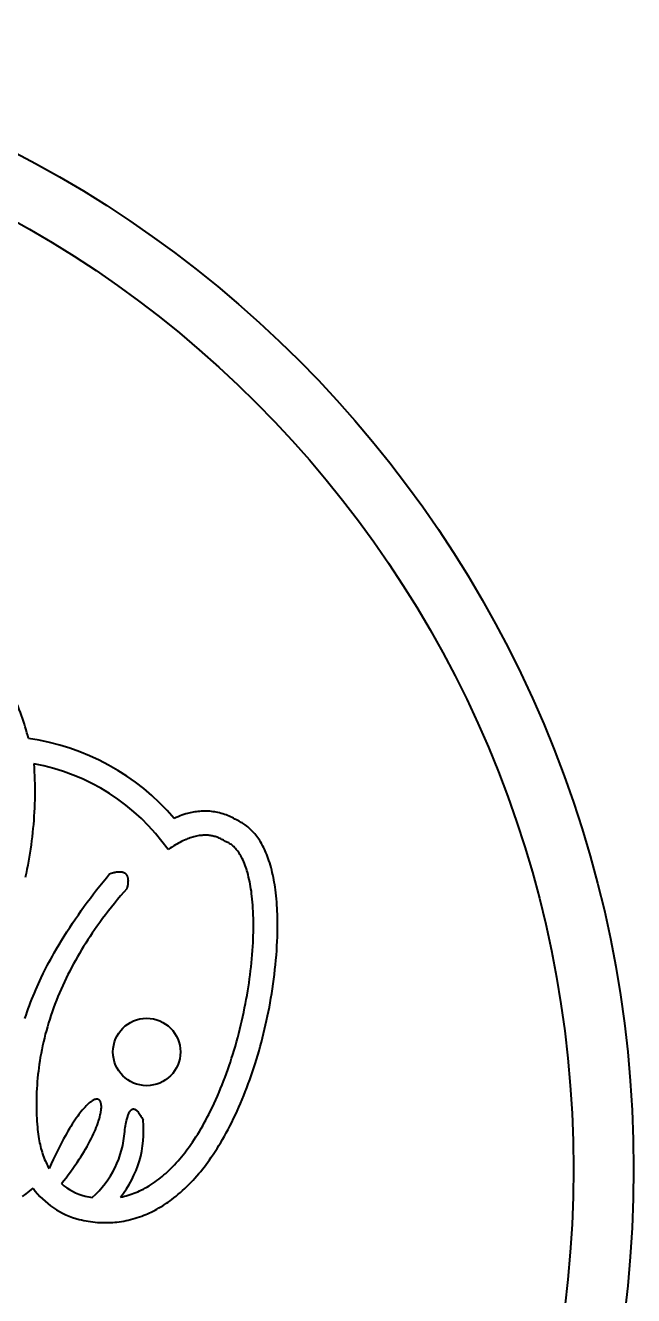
# Model space of a CAD drawing. Header units: millimetres. Extents: x 15 to 415, y 5 to 292.
# Drawn here: x 112.81 to 125.45, y 76.6 to 102.98 of the extents above; entities that cross this region are included whole.
import ezdxf

# ---------------------------------------------------------------- set-up
doc = ezdxf.new("R2010")
doc.units = ezdxf.units.MM
doc.layers.add('Geometries', color=7, linetype='Continuous')

msp = doc.modelspace()

# ---------------------------------------------------------------- linework, layer by layer
at = {"layer": 'Geometries', "linetype": 'Continuous', "lineweight": 40, "flags": 128}
for points in [[(112.8758, 88.1721), (112.8606, 88.2327), (112.8447, 88.2932), (112.8281, 88.3535), (112.8108, 88.4135), (112.7926, 88.4735), (112.7737, 88.5333), (112.754, 88.5928), (112.7334, 88.652), (112.7104, 88.715), (112.6865, 88.7776), (112.6615, 88.8399), (112.6356, 88.9019), (112.6088, 88.9636), (112.5813, 89.0249), (112.5529, 89.0861), (112.5239, 89.1471), (112.4943, 89.2077), (112.4641, 89.2681), (112.4334, 89.3283), (112.4023, 89.3883)], [(112.9873, 87.6479), (112.993, 87.5648), (112.9978, 87.4815), (113.0017, 87.3983), (113.0046, 87.315), (113.0067, 87.2316), (113.0079, 87.1483), (113.0082, 87.0649), (113.0076, 86.9816), (113.0061, 86.8976), (113.0037, 86.8136), (113.0004, 86.7297), (112.9963, 86.6458), (112.9912, 86.5602), (112.9851, 86.4747), (112.9782, 86.3892), (112.9704, 86.3038), (112.9616, 86.2184), (112.952, 86.133), (112.9415, 86.0478), (112.9301, 85.9626), (112.9179, 85.8778), (112.9047, 85.793), (112.8907, 85.7084), (112.8759, 85.624), (112.8601, 85.5395), (112.8435, 85.4553), (112.826, 85.3712), (112.8077, 85.2873)], [(117.1973, 86.4822), (117.168, 86.4995), (117.1383, 86.5159), (117.1082, 86.5314), (117.0774, 86.5462), (117.0462, 86.5602), (117.0146, 86.5733), (116.982, 86.5858), (116.9491, 86.5973), (116.9158, 86.608), (116.8821, 86.6179), (116.8481, 86.6268), (116.8139, 86.6348), (116.7801, 86.6417), (116.7461, 86.6478), (116.7119, 86.6529), (116.6774, 86.6571), (116.6428, 86.6604), (116.6081, 86.6627), (116.5726, 86.6641), (116.5371, 86.6645), (116.5016, 86.6638), (116.4659, 86.6622), (116.4302, 86.6595), (116.3946, 86.6559), (116.3635, 86.6519), (116.3324, 86.6473), (116.3014, 86.6419), (116.2706, 86.6359), (116.2397, 86.6291), (116.2089, 86.6218), (116.1782, 86.6138), (116.1478, 86.6051), (116.1066, 86.5925), (116.0658, 86.5789), (116.0254, 86.5642), (115.9851, 86.5486), (115.9451, 86.532), (115.9055, 86.5146)], [(113.9305, 78.1842), (113.9776, 78.1733), (114.0249, 78.1633), (114.0724, 78.1541), (114.1201, 78.1458), (114.1679, 78.1385), (114.2159, 78.1323), (114.264, 78.1272), (114.3123, 78.1232), (114.3606, 78.1203), (114.4089, 78.1183), (114.4573, 78.1174), (114.5057, 78.1175), (114.5472, 78.1184), (114.5887, 78.1201), (114.6301, 78.1226), (114.6716, 78.126), (114.7129, 78.1301), (114.7609, 78.136), (114.8088, 78.143), (114.8565, 78.151), (114.904, 78.1602), (114.9513, 78.1704), (114.9984, 78.1817), (115.0452, 78.1941), (115.0917, 78.2074), (115.1379, 78.2218), (115.1838, 78.2372), (115.2293, 78.2535), (115.2745, 78.2709), (115.3133, 78.2866), (115.3519, 78.3031), (115.3902, 78.3203), (115.4281, 78.3382), (115.4658, 78.3568), (115.5065, 78.3778), (115.5469, 78.3995), (115.5869, 78.4221), (115.6264, 78.4453), (115.6655, 78.4692), (115.7042, 78.4938), (115.7425, 78.5191), (115.7803, 78.545), (115.8177, 78.5716), (115.8546, 78.5987), (115.9002, 78.6335), (115.9451, 78.6691), (115.9893, 78.7056), (116.0328, 78.7429), (116.0788, 78.7838), (116.1239, 78.8255), (116.1684, 78.8681), (116.212, 78.9115), (116.2543, 78.955), (116.296, 78.9992), (116.3369, 79.0441), (116.3772, 79.0898), (116.4168, 79.136), (116.4557, 79.1828), (116.4939, 79.2301), (116.5314, 79.2779), (116.5683, 79.3263), (116.6045, 79.3751), (116.6401, 79.4243), (116.675, 79.4741), (116.7162, 79.5343), (116.7564, 79.5951), (116.7958, 79.6564), (116.8344, 79.7183), (116.8722, 79.7807), (116.9116, 79.8478), (116.9502, 79.9155), (116.9879, 79.9837), (117.0248, 80.0523), (117.0609, 80.1214), (117.1003, 80.1992), (117.1387, 80.2775), (117.1762, 80.3563), (117.2128, 80.4355), (117.2485, 80.515), (117.2832, 80.595), (117.3171, 80.6754), (117.3502, 80.7561), (117.3824, 80.8372), (117.4138, 80.9186), (117.4443, 81.0002), (117.4741, 81.0822), (117.5036, 81.1661), (117.5323, 81.2503), (117.5602, 81.3347), (117.5873, 81.4194), (117.6149, 81.5083), (117.6416, 81.5974), (117.6674, 81.6868), (117.6925, 81.7764), (117.7167, 81.8662), (117.7401, 81.9563), (117.7627, 82.0465), (117.7845, 82.137), (117.8055, 82.2276), (117.8257, 82.3184), (117.8453, 82.4102), (117.864, 82.5021), (117.8819, 82.5942), (117.899, 82.6864), (117.9153, 82.7788), (117.9317, 82.8773), (117.9471, 82.9759), (117.9616, 83.0746), (117.9751, 83.1735), (117.9876, 83.2726), (117.9992, 83.372), (118.0097, 83.4715), (118.0192, 83.5711), (118.0275, 83.6708), (118.0348, 83.7707), (118.0405, 83.8643), (118.0452, 83.9579), (118.0487, 84.0517), (118.0512, 84.1454), (118.0523, 84.2206), (118.0527, 84.2958), (118.0522, 84.3711), (118.051, 84.4463), (118.0488, 84.5215), (118.0463, 84.5854), (118.0431, 84.6493), (118.0392, 84.7131), (118.0346, 84.7769), (118.0292, 84.8408), (118.0229, 84.9046), (118.0159, 84.9684), (118.0079, 85.032), (118.0008, 85.0835), (117.993, 85.1349), (117.9845, 85.1863), (117.9754, 85.2375), (117.9655, 85.2886), (117.9549, 85.3395), (117.9434, 85.3903), (117.9312, 85.4408), (117.918, 85.4912), (117.904, 85.5413), (117.889, 85.5912), (117.873, 85.6407), (117.859, 85.6817), (117.8441, 85.7225), (117.8286, 85.7631), (117.8121, 85.8032), (117.7948, 85.843), (117.7805, 85.8739), (117.7656, 85.9046), (117.7501, 85.9349), (117.7339, 85.9649), (117.7171, 85.9946), (117.6995, 86.0238), (117.6813, 86.0526), (117.6624, 86.081), (117.6422, 86.1098), (117.6212, 86.1381), (117.5995, 86.1658), (117.5771, 86.193), (117.5546, 86.2187), (117.5315, 86.2437), (117.5076, 86.2681), (117.4831, 86.2918), (117.4578, 86.3147), (117.4319, 86.3369), (117.4052, 86.3582), (117.3779, 86.3787), (117.3582, 86.3926), (117.3381, 86.406), (117.3178, 86.4189), (117.297, 86.4314), (117.2759, 86.4434), (117.2545, 86.4549), (117.2261, 86.469), (117.1973, 86.4822)], [(114.7872, 78.6468), (114.828, 78.6552), (114.8687, 78.6647), (114.9091, 78.6752), (114.9492, 78.6867), (114.989, 78.6991), (115.0286, 78.7126), (115.0677, 78.7269), (115.1066, 78.7422), (115.1465, 78.7591), (115.1861, 78.7769), (115.2252, 78.7956), (115.2639, 78.8151), (115.3057, 78.8376), (115.347, 78.861), (115.3877, 78.8853), (115.4278, 78.9106), (115.4674, 78.9367), (115.5064, 78.9637), (115.5448, 78.9914), (115.5827, 79.02), (115.6199, 79.0492), (115.6567, 79.0792), (115.6928, 79.1099), (115.7284, 79.1411), (115.766, 79.1754), (115.803, 79.2103), (115.8394, 79.2459), (115.8751, 79.282), (115.9125, 79.3211), (115.9491, 79.3608), (115.9852, 79.4011), (116.0206, 79.4419), (116.0553, 79.4833), (116.0895, 79.5252), (116.123, 79.5675), (116.156, 79.6104), (116.1888, 79.6542), (116.2211, 79.6986), (116.2528, 79.7433), (116.284, 79.7884), (116.3213, 79.844), (116.3578, 79.9001), (116.3936, 79.9568), (116.4286, 80.0139), (116.4628, 80.0714), (116.4964, 80.1293), (116.5292, 80.1877), (116.5614, 80.2464), (116.5929, 80.3055), (116.6237, 80.3649), (116.6619, 80.4408), (116.6992, 80.5172), (116.7354, 80.594), (116.7708, 80.6713), (116.8046, 80.7478), (116.8376, 80.8247), (116.8698, 80.9019), (116.9011, 80.9795), (116.9316, 81.0574), (116.9613, 81.1356), (116.9901, 81.2142), (117.0183, 81.2929), (117.0458, 81.3726), (117.0726, 81.4525), (117.0986, 81.5326), (117.1239, 81.613), (117.1503, 81.6994), (117.1758, 81.7861), (117.2004, 81.873), (117.2243, 81.9602), (117.2473, 82.0475), (117.2696, 82.1351), (117.291, 82.2229), (117.3117, 82.3109), (117.3315, 82.399), (117.3506, 82.4873), (117.369, 82.5766), (117.3866, 82.666), (117.4034, 82.7556), (117.4194, 82.8453), (117.4345, 82.9352), (117.4477, 83.0178), (117.4602, 83.1006), (117.4719, 83.1834), (117.483, 83.2664), (117.4933, 83.3494), (117.5028, 83.4326), (117.5116, 83.5158), (117.5196, 83.5991), (117.5268, 83.683), (117.5332, 83.7668), (117.5388, 83.8508), (117.5434, 83.9348), (117.5467, 84.0063), (117.5492, 84.0778), (117.5511, 84.1494), (117.5523, 84.221), (117.5527, 84.2925), (117.5523, 84.3643), (117.5511, 84.4361), (117.549, 84.5078), (117.546, 84.5796), (117.5421, 84.6512), (117.5379, 84.7135), (117.5329, 84.7758), (117.5271, 84.838), (117.5204, 84.9001), (117.5144, 84.9497), (117.5077, 84.9993), (117.5004, 85.0487), (117.4924, 85.098), (117.4836, 85.1472), (117.4739, 85.1971), (117.4634, 85.2469), (117.4519, 85.2964), (117.4395, 85.3457), (117.426, 85.3947), (117.4153, 85.431), (117.4039, 85.4671), (117.3918, 85.503), (117.3789, 85.5386), (117.3652, 85.5741), (117.3506, 85.6094), (117.3351, 85.6442), (117.3186, 85.6786), (117.3032, 85.7085), (117.287, 85.738), (117.2698, 85.7669), (117.2563, 85.7883), (117.2422, 85.8092), (117.2275, 85.8298), (117.2122, 85.8499), (117.1955, 85.8703), (117.1781, 85.8902), (117.1598, 85.9095), (117.1408, 85.928), (117.1252, 85.942), (117.109, 85.9555), (117.0924, 85.9684), (117.0753, 85.9805), (117.0573, 85.9923), (117.0389, 86.0032), (117.0198, 86.0134), (117.0002, 86.0227), (116.984, 86.0295), (116.9676, 86.0358)], [(116.9676, 86.0358), (116.9501, 86.0472), (116.9323, 86.0581), (116.9143, 86.0686), (116.8959, 86.0787), (116.8772, 86.0883), (116.8583, 86.0973), (116.8387, 86.106), (116.8189, 86.1141), (116.7989, 86.1217), (116.7784, 86.1287), (116.7578, 86.1351), (116.737, 86.1408), (116.7166, 86.1458), (116.6961, 86.1502), (116.6755, 86.154), (116.6546, 86.1572), (116.6337, 86.1598), (116.6126, 86.1619), (116.5911, 86.1633), (116.5695, 86.1642), (116.5479, 86.1644), (116.5262, 86.1641), (116.5045, 86.1632), (116.4828, 86.1617), (116.4546, 86.159), (116.4266, 86.1553), (116.3987, 86.1509), (116.3709, 86.1456), (116.3433, 86.1395), (116.3159, 86.1326), (116.2887, 86.1251), (116.2616, 86.1169), (116.2334, 86.1076), (116.2055, 86.0976), (116.1777, 86.0871), (116.1502, 86.0759), (116.1177, 86.0618), (116.0855, 86.0469), (116.0537, 86.0314), (116.0222, 86.0152), (115.991, 85.9984), (115.9601, 85.9811), (115.9296, 85.9631), (115.8993, 85.9447), (115.8585, 85.9188), (115.8182, 85.892), (115.7784, 85.8645)], [(112.8035, 82.3604), (112.8255, 82.427), (112.8482, 82.4933), (112.8717, 82.5593), (112.8958, 82.6251), (112.9206, 82.6905), (112.9462, 82.7559), (112.9724, 82.821), (112.9992, 82.8858), (113.0267, 82.9504), (113.0548, 83.0145), (113.0835, 83.0784), (113.1127, 83.1421), (113.1426, 83.2054), (113.1833, 83.2896), (113.2251, 83.3733), (113.2678, 83.4564), (113.3028, 83.5229), (113.3383, 83.5891), (113.3745, 83.6549), (113.4112, 83.7204), (113.461, 83.8074), (113.5118, 83.8938), (113.5635, 83.9797), (113.6194, 84.0703), (113.6763, 84.1602), (113.7341, 84.2496), (113.7929, 84.3384), (113.8525, 84.4265), (113.9129, 84.5141), (113.9743, 84.6011), (114.0364, 84.6875), (114.0992, 84.7734), (114.1629, 84.8587), (114.2273, 84.9434), (114.2924, 85.0276), (114.3591, 85.1125), (114.4266, 85.1969), (114.4947, 85.2807), (114.5634, 85.364)], [(114.5634, 85.364), (114.5939, 85.3741), (114.6247, 85.3834), (114.6402, 85.3876), (114.6558, 85.3915), (114.6715, 85.395), (114.6872, 85.3982), (114.7031, 85.401), (114.719, 85.4033), (114.7342, 85.405), (114.7495, 85.4061), (114.7648, 85.4067), (114.7804, 85.4065), (114.7959, 85.4056), (114.8114, 85.4036), (114.824, 85.4012), (114.8365, 85.398), (114.849, 85.3938), (114.8611, 85.3886), (114.8687, 85.3847), (114.8761, 85.3802), (114.8832, 85.3753), (114.8902, 85.3697), (114.8968, 85.3636), (114.903, 85.3571), (114.9099, 85.3485), (114.9162, 85.3394), (114.9218, 85.3296), (114.9267, 85.3194), (114.9309, 85.3089), (114.9344, 85.2982), (114.9373, 85.2874), (114.9398, 85.2761), (114.9416, 85.2647), (114.943, 85.2532), (114.9443, 85.2366), (114.9448, 85.2198), (114.9445, 85.203), (114.9437, 85.1862), (114.9423, 85.1695), (114.9404, 85.1529), (114.9381, 85.1364), (114.9354, 85.1198), (114.9324, 85.1032), (114.929, 85.0867), (114.9214, 85.0538)], [(114.9214, 85.0538), (114.8556, 84.9785), (114.7905, 84.9025), (114.7262, 84.8259), (114.6627, 84.7486), (114.6, 84.6707), (114.5379, 84.5918), (114.4767, 84.5124), (114.4164, 84.4322), (114.357, 84.3514), (114.2985, 84.2698), (114.2507, 84.2016), (114.2035, 84.1329), (114.157, 84.0637), (114.1113, 83.994), (114.0662, 83.9239), (114.0219, 83.8533), (113.9784, 83.7822), (113.9356, 83.7106), (113.8934, 83.6381), (113.8519, 83.5651), (113.8113, 83.4916), (113.7716, 83.4177), (113.733, 83.3438), (113.6952, 83.2694), (113.6584, 83.1946), (113.6225, 83.1194), (113.5875, 83.0437), (113.5535, 82.9676), (113.5204, 82.8911), (113.4884, 82.8141), (113.457, 82.736), (113.4266, 82.6575), (113.3973, 82.5785), (113.3691, 82.4992), (113.3427, 82.4219), (113.3174, 82.3442), (113.2932, 82.2662), (113.2699, 82.1879), (113.2478, 82.1093), (113.2267, 82.0303), (113.2068, 81.9511), (113.1879, 81.8716), (113.17, 81.7909), (113.1532, 81.71), (113.1375, 81.6288), (113.123, 81.5474), (113.1114, 81.4763), (113.1006, 81.4052), (113.0907, 81.3339), (113.0818, 81.2625), (113.0737, 81.191), (113.0665, 81.1191), (113.0602, 81.0471), (113.0548, 80.975), (113.0503, 80.9029), (113.0467, 80.8308), (113.0438, 80.7499), (113.042, 80.669), (113.0413, 80.5881), (113.0417, 80.5072), (113.0433, 80.4263), (113.046, 80.3455), (113.0486, 80.2849), (113.0519, 80.2243), (113.056, 80.1637), (113.061, 80.1032), (113.0659, 80.0538), (113.0716, 80.0045), (113.078, 79.9553), (113.0853, 79.9062), (113.0935, 79.8572), (113.1008, 79.8177), (113.1088, 79.7782), (113.1174, 79.7389), (113.1266, 79.6998), (113.1366, 79.6608), (113.1473, 79.622), (113.1588, 79.5834), (113.171, 79.545), (113.1841, 79.5069), (113.1979, 79.4691), (113.2127, 79.4317), (113.2283, 79.3946), (113.2423, 79.3633), (113.257, 79.3322), (113.2724, 79.3016), (113.2885, 79.2713), (113.3054, 79.2413)], [(113.5597, 78.9286), (113.6088, 78.9895), (113.6571, 79.051), (113.7048, 79.1131), (113.7517, 79.1757), (113.7977, 79.239), (113.843, 79.3029), (113.8873, 79.3674), (113.9307, 79.4325), (113.9648, 79.4853), (113.9983, 79.5385), (114.031, 79.5921), (114.0631, 79.6461), (114.0943, 79.7006), (114.1236, 79.7536), (114.1521, 79.8069), (114.1798, 79.8607), (114.2065, 79.915), (114.2273, 79.959), (114.2473, 80.0033), (114.2666, 80.048), (114.2851, 80.093), (114.3027, 80.1384), (114.3157, 80.1737), (114.328, 80.2092), (114.3396, 80.245), (114.3504, 80.2812), (114.3604, 80.3177), (114.3694, 80.3543), (114.3747, 80.3789), (114.3795, 80.4035), (114.3836, 80.4282), (114.387, 80.4531), (114.3896, 80.4781), (114.3912, 80.5032), (114.3916, 80.5228), (114.3912, 80.5423), (114.3905, 80.5555), (114.3892, 80.5686), (114.3873, 80.5817), (114.3854, 80.5917), (114.383, 80.6017), (114.3801, 80.6116), (114.3767, 80.6213), (114.3726, 80.6306), (114.3678, 80.6397), (114.364, 80.6456), (114.3598, 80.6513), (114.3552, 80.6566), (114.3508, 80.6611), (114.346, 80.6651), (114.3408, 80.6688), (114.3352, 80.6721), (114.3295, 80.6748), (114.3237, 80.677), (114.3175, 80.6787), (114.3111, 80.6799), (114.303, 80.6808), (114.2948, 80.6809), (114.2864, 80.6804), (114.2781, 80.6793), (114.269, 80.6774), (114.26, 80.675), (114.2511, 80.672), (114.2378, 80.6668), (114.2248, 80.6607), (114.213, 80.6545), (114.2013, 80.6477), (114.19, 80.6405), (114.1732, 80.629), (114.1569, 80.6168), (114.1407, 80.6039), (114.1248, 80.5904), (114.1094, 80.5765), (114.0943, 80.5622), (114.0728, 80.5409), (114.0518, 80.5191), (114.0314, 80.4968), (114.0115, 80.474), (113.992, 80.4509), (113.9681, 80.4217), (113.9448, 80.392), (113.922, 80.3619), (113.8996, 80.3315), (113.8704, 80.2905), (113.842, 80.249), (113.8141, 80.2071), (113.7851, 80.1623), (113.7568, 80.1171), (113.7289, 80.0715), (113.6973, 80.0182), (113.6662, 79.9645), (113.6358, 79.9105), (113.6059, 79.8561), (113.5765, 79.8015), (113.5405, 79.7329), (113.5052, 79.6639), (113.4706, 79.5946), (113.4366, 79.525), (113.3919, 79.4309), (113.3482, 79.3363), (113.3054, 79.2413)], [(114.8765, 80.0134), (114.8821, 80.0528), (114.8882, 80.0921), (114.8947, 80.1313), (114.902, 80.1705), (114.9088, 80.2041), (114.9163, 80.2375), (114.9218, 80.2597), (114.9276, 80.2819), (114.9339, 80.3039), (114.939, 80.3203), (114.9444, 80.3365), (114.9502, 80.3527), (114.9564, 80.3687), (114.9636, 80.3854), (114.9715, 80.4018), (114.9773, 80.4126), (114.9836, 80.4231), (114.9904, 80.4333), (114.9951, 80.4398), (115.0001, 80.446), (115.0055, 80.4519), (115.0113, 80.4576), (115.0174, 80.4627), (115.0239, 80.4673), (115.0312, 80.4714), (115.0388, 80.4747), (115.0437, 80.4762), (115.0487, 80.4773), (115.054, 80.478), (115.0593, 80.4782), (115.0644, 80.478), (115.0695, 80.4774), (115.0747, 80.4763), (115.0797, 80.4749), (115.0874, 80.4721), (115.0947, 80.4687), (115.1019, 80.4646), (115.1089, 80.46), (115.1195, 80.4519), (115.1295, 80.443), (115.1389, 80.4336), (115.1481, 80.4234), (115.1569, 80.4129), (115.1654, 80.4021), (115.1788, 80.3837), (115.1914, 80.3648), (115.2034, 80.3454), (115.2149, 80.3258), (115.2298, 80.2989), (115.244, 80.2717), (115.2576, 80.2443)], [(112.7505, 78.6582), (112.8256, 78.7161), (112.9002, 78.7747), (112.9743, 78.8339)], [(114.0554, 78.6685), (114.0923, 78.6599), (114.1293, 78.6521), (114.1652, 78.6453), (114.2012, 78.6392)]]:
    msp.add_lwpolyline(points, dxfattribs=at)
at = {"layer": 'Geometries', "linetype": 'Continuous', "lineweight": 40}
for centre, radius in [((101.7014, 79.2339), 23.75), ((101.7014, 79.2339), 22.5), ((115.333, 81.6622), 0.7)]:
    msp.add_circle(centre, radius, dxfattribs=at)
for centre, radius, start, end in [((112.2028, 83.3443), 4.8745, 40.57053, 82.064), ((112.2028, 83.3444), 4.3745, 35.17749, 79.66976), ((113.0941, 80.0134), 2.1758, 321.09036, 6.09036), ((112.8718, 80.1455), 2.0091, 311.4311, 356.23023), ((114.3679, 79.8666), 1.2382, 229.2474, 255.37743), ((114.3496, 79.8296), 1.6979, 215.9018, 255.70806)]:
    msp.add_arc(centre, radius, start, end, dxfattribs=at)

doc.saveas('drawing.dxf')
